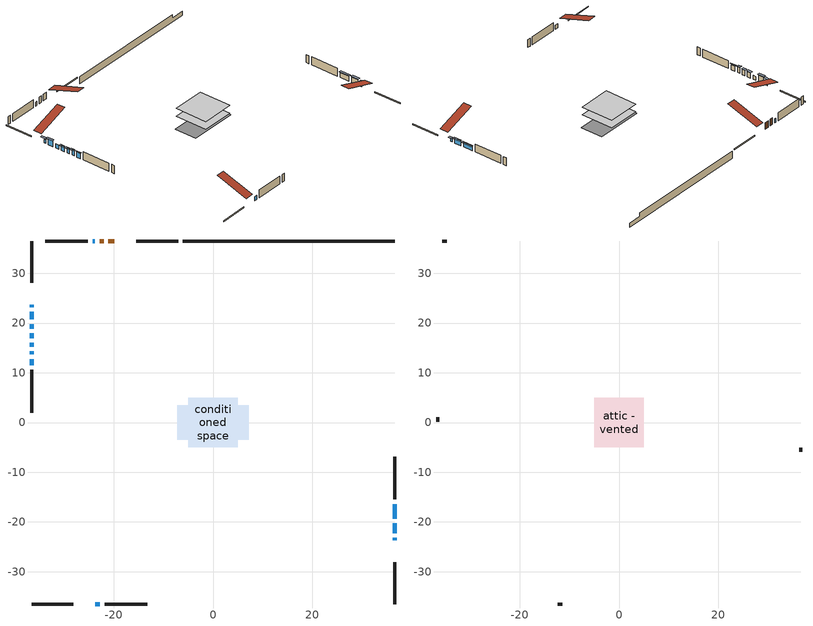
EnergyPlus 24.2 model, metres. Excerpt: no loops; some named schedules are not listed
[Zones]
conditioned space
 floor outside (Floor1 construction): -0.48,-0.48 -0.48,0.48 0.48,0.48 0.48,-0.48 z0.61
 floor adiabatic (AdiabaticFloorConstruction): -5,-5 -5,5 5,5 5,-5 z0.61
 floor foundation (Slab1 construction): -7.21,-3.43 -7.21,3.43 7.21,3.43 7.21,-3.43 z-1.62
 wall outside (RimJoist1 construction): -6.99,36.49 -15.39,36.49 / -36.49,-36.49 -28.09,-36.49 / -36.49,36.49 -36.49,28.09 / 36.49,-36.49 36.49,-28.09 z0.61:0.91
 wall outside (AdiabaticWallConstruction 1): -19.81,36.49 -21.01,36.49 / -21.94,36.49 -22.81,36.49 z0.61:2.64
 wall outside (AdiabaticWallConstruction): -36.49,23.67 -36.49,23.18 / 36.49,-23.67 36.49,-23.18 z0.61:1.7; -36.49,22.26 -36.49,20.73 z0.61:2.64; -23.74,36.49 -24.2,36.49 / -36.49,19.8 -36.49,18.87 / -23.67,-36.49 -22.74,-36.49 z0.61:1.83; 36.49,-22.26 36.49,-20.27 / -36.49,17.95 -36.49,16.95 / -36.49,16.03 -36.49,15.26 / -36.49,12.74 -36.49,11.52 z0.61:2.19; 36.49,-19.35 36.49,-16.4 z0.61:2.08; -36.49,14.33 -36.49,13.67 z0.61:2.34
 wall outside (Wall1 construction): -25.13,36.49 -33.74,36.49 / -21.81,-36.49 -13.2,-36.49 / -36.49,10.6 -36.49,1.98 / 36.49,-15.47 36.49,-6.86 z0.61:3.05
 wall foundation (FoundationWall1 construction): -6.06,36.49,-1.62 -6.06,36.49,0.61 32.24,36.49,0.61 32.24,36.49,-0.47 36.49,36.49,-0.47 36.49,36.49,-1.62
 window (WindowConstruction 7): -36.49,23.67 -36.49,23.18 z0.61:1.7
 window (WindowConstruction 6): -36.49,22.25 -36.49,20.73 z0.61:2.64
 window (WindowConstruction 9): -23.74,36.49 -24.2,36.49 z0.61:1.83
 window (WindowConstruction 10): -36.49,19.8 -36.49,18.87 z0.61:1.83
 window (WindowConstruction 11): -23.67,-36.49 -22.74,-36.49 z0.61:1.83
 window (WindowConstruction 8): 36.49,-23.67 36.49,-23.18 z0.61:1.7
 window (WindowConstruction): 36.49,-22.25 36.49,-20.27 z0.61:2.19
 window (WindowConstruction 1): 36.49,-19.34 36.49,-16.4 z0.61:2.08
 window (WindowConstruction 2): -36.49,17.94 -36.49,16.95 z0.61:2.19
 window (WindowConstruction 3): -36.49,16.03 -36.49,15.26 z0.61:2.19
 window (WindowConstruction 4): -36.49,14.33 -36.49,13.67 z0.61:2.34
 window (WindowConstruction 5): -36.49,12.74 -36.49,11.52 z0.61:2.19
 door (Door): -19.81,36.49 -21.01,36.49 z0.61:2.64
 door (Door 1): -21.94,36.49 -22.81,36.49 z0.61:2.64
 ceiling adiabatic (AdiabaticFloorConstruction): 5,-5 5,5 -5,5 -5,-5 z0.61
attic - vented
 floor to conditioned space (Floor2 construction Reversed): -4.99,-4.99 -4.99,4.99 4.99,4.99 4.99,-4.99 z3.05
 wall outside (Wall2 construction): -34.67,36.49 -35.56,36.49 / -12.27,-36.49 -11.38,-36.49 / -36.49,1.05 -36.49,0.17 / 36.49,-5.93 36.49,-5.04 z0.61:3.05
 roof outside (Roof1 construction): -18.89,36.49,3.05 -18.89,26.76,6.29 -16.32,26.76,6.29 -16.32,36.49,3.05; -24.59,-36.49,3.05 -24.59,-26.76,6.29 -27.16,-26.76,6.29 -27.16,-36.49,3.05; -36.49,24.59,3.05 -26.76,24.59,6.29 -26.76,27.16,6.29 -36.49,27.16,3.05; 36.49,-24.59,3.05 26.76,-24.59,6.29 26.76,-27.16,6.29 36.49,-27.16,3.05
shading: -36.49,22.42 -36.49,24.42 -37.1,24.42 -37.1,22.42 z2.46; -36.49,20.53 -36.49,22.46 -37.1,22.46 -37.1,20.53 z2.84; 36.49,-22.89 36.49,-23.96 37.1,-23.96 37.1,-22.89 z2; 36.49,-20.07 36.49,-22.46 37.1,-22.46 37.1,-20.07 z2.39; 36.49,-16.2 36.49,-19.55 37.1,-19.55 37.1,-16.2 z2.28; -36.49,16.75 -36.49,18.15 -37.1,18.15 -37.1,16.75 z2.39; -36.49,15.06 -36.49,16.23 -37.1,16.23 -37.1,15.06 z2.39; -36.49,13.47 -36.49,14.54 -37.1,14.54 -37.1,13.47 z2.54; -36.49,11.23 -36.49,13.04 -36.64,13.04 -36.64,11.23 z2.48
[Building]
Building 1: Terrain=Suburbs
[Site:Location]
London AP_ON: Latitude {deg}=43.03; Longitude {deg}=-81.15; Time Zone {hr}=-5; Elevation {m}=278; Keep Site Location Information=Yes
[Site:GroundTemperature:Shallow]
3.98693, 1.93205, 1.76749, 2.74264, 6.6573, 10.5537, 13.9317, 16.0716, 16.2534, 14.513, 11.2211, 7.44421
[Site:WaterMainsTemperature]
Calculation Method=Schedule; Temperature Schedule=mains temperature schedule
[Material] Roughness=Rough; Thermal Absorptance=0.9
Name | Thickness {m} | Conductivity {W/m-K} | Density {kg/m3} | Specific Heat {J/kg-K} | Solar Absorptance | Visible Absorptance
asphalt or fiberglass shingles | 0.00635 | 0.162714 | 1121.4 | 1465.45 | 0.4 | 0.4
ceiling stud and cavity | 0.1397 | 0.0798965 | 65.682 | 1177.47 | 0.7 | 0.7
concrete 4.0 in. | 0.1016 | 1.803125 | 2242.8 | 837.4 | 0.7 | 0.7
concrete 8.0 in. | 0.2032 | 1.803125 | 2242.8 | 837.4 | 0.7 | 0.7
door material | 0.04445 | 0.053851 | 512.64 | 1214.23 | 0.7 | 0.7
door material 1 | 0.04445 | 0.20624 | 512.64 | 1214.23 | 0.7 | 0.7
floor covering | 0.0127 | 0.0433444 | 54.468 | 1339.84 | 0.6 | 0.6
floor rigid ins | 0.051816 | 0.029427 | 32.04 | 1214.23 | 0.7 | 0.7
floor rigid ins 1; wall rigid ins | 0.512978 | 0.029427 | 32.04 | 1214.23 | 0.7 | 0.7
floor stud and cavity | 0.1397 | 0.35546 | 92.3553 | 1139.71 | 0.7 | 0.7
floor stud and cavity 1 | 0.1397 | 1.75129 | 37.0049 | 1207.88 | 0.7 | 0.7
furniture material conditioned space 1 | 0.1524 | 0.115458 | 640.8 | 1214.23 | 0.6 | 0.6
gypsum board | 0.0127 | 0.160291 | 801 | 837.4 | 0.6 | 0.6
osb sheathing 0.5 in. | 0.0127 | 0.115458 | 512.64 | 1214.23 | 0.7 | 0.7
osb sheathing 0.75 in. | 0.01905 | 0.115458 | 512.64 | 1214.23 | 0.7 | 0.7
osb sheathing 2.0 in. | 0.0508 | 0.115458 | 512.64 | 1214.23 | 0.7 | 0.7
rim joist stud and cavity | 0.0508 | 0.747799 | 125.044 | 1163.47 | 0.6 | 0.6
wall stud and cavity | 0.1397 | 0.0817079 | 139.0536 | 1170.24 | 0.7 | 0.7
wall stud and cavity 1 | 0.0889 | 6.1454 | 50.32683 | 1063.81 | 0.6 | 0.6
wall stud and cavity 2 | 0.0889 | 0.380278 | 52.3479 | 1209.89 | 0.7 | 0.7
wall stud and cavity 3 | 0.0889 | 0.391764 | 83.0341 | 1211.67 | 0.7 | 0.7
wood siding | 0.0254 | 0.102417 | 544.68 | 1172.36 | 0.4 | 0.4
wood siding 1 | 0.00254 | 0.102417 | 544.68 | 1172.36 | 0.4 | 0.4
wood siding 2; wood siding 3; wood siding 4 | 0.0254 | 0.102417 | 544.68 | 1172.36 | 0.7 | 0.7
[WindowMaterial:SimpleGlazingSystem]
Name | U-Factor {W/m2-K} | Solar Heat Gain Coefficient
WindowMaterial | 2.69648 | 0.11
WindowMaterial 1 | 2.5903 | 0.12
WindowMaterial 2 | 2.72998 | 0.1
WindowMaterial 3 | 2.742474 | 0.1
WindowMaterial 4 | 2.61302 | 0.11
WindowMaterial 5 | 2.699889 | 0.11
WindowMaterial 6 | 2.84581 | 0.09
WindowMaterial 7 | 2.76746 | 0.5
[Construction]
AdiabaticFloorConstruction: floor stud and cavity 1, floor rigid ins 1, osb sheathing 0.75 in., floor covering
AdiabaticWallConstruction: wood siding 3, wall rigid ins, wall stud and cavity 2, gypsum board
AdiabaticWallConstruction 1: wood siding 4, wall rigid ins, wall stud and cavity 2, gypsum board
Door: door material
Door 1: door material 1
Floor1 construction: floor stud and cavity, floor rigid ins, osb sheathing 0.75 in., floor covering
Floor2 construction Reversed: gypsum board, ceiling stud and cavity
FoundationWall1 construction: concrete 8.0 in.
furniture construction conditioned space 1: furniture material conditioned space 1
PartitionWallConstruction: gypsum board, wall stud and cavity 3, gypsum board
RimJoist1 construction: wood siding 2, osb sheathing 2.0 in., rim joist stud and cavity
Roof1 construction: asphalt or fiberglass shingles
Slab1 construction: concrete 4.0 in.
Wall1 construction: wood siding, osb sheathing 0.5 in., wall stud and cavity, gypsum board
Wall2 construction: wood siding 1, wall stud and cavity 1
WindowConstruction; WindowConstruction 2: WindowMaterial
WindowConstruction 1: WindowMaterial 1
WindowConstruction 10; WindowConstruction 11; WindowConstruction 9: WindowMaterial 7
WindowConstruction 3: WindowMaterial 2
WindowConstruction 4: WindowMaterial 3
WindowConstruction 5: WindowMaterial 4
WindowConstruction 6: WindowMaterial 5
WindowConstruction 7; WindowConstruction 8: WindowMaterial 6
[Zone] Multiplier=1; Part of Total Floor Area=Yes
Name | Volume {m3}
attic - vented | 52.515
conditioned space | 487.5
[Space]
Name | Zone | Volume {m3}
attic - vented 1 | attic - vented | 52.515
conditioned space 1 | conditioned space | 487.5
[ZoneInfiltration:EffectiveLeakageArea]
infil attic - vented 1: Zone or Space=attic - vented 1; Schedule=Always On Discrete; Effective Air Leakage Area {cm2}=4353.16; Stack Coefficient=0.000395059; Wind Coefficient=1.34292e-05
[ZoneMixing]
whole house fan mix: Zone or Space=attic - vented; Schedule=Always On Continuous; Design Flow Rate Calculation Method=Flow/Zone; Design Flow Rate {m3/s}=0; Source Zone or Space=conditioned space
[SurfaceProperty:ExposedFoundationPerimeter]
Slab1: Exposed Perimeter Calculation Method=TotalExposedPerimeter; Total Exposed Perimeter {m}=42.551
[InternalMass] Zone or ZoneList=conditioned space; Space or SpaceList=conditioned space 1
Name | Construction | Surface Area {m2}
furniture mass conditioned space 1 | furniture construction conditioned space 1 | 79.824
partition wall mass | PartitionWallConstruction | 199.56
[Lights]
interior lighting: Zone or ZoneList or Space or SpaceList=conditioned space 1; Schedule=interior lighting schedule; Design Level Calculation Method=LightingLevel; Lighting Level {W}=343.2; Return Air Fraction=0; Fraction Radiant=0.6; Fraction Visible=0.2; Fraction Replaceable=1
[People]
occupants: Zone or ZoneList or Space or SpaceList=conditioned space 1; Number of People Schedule=occupants schedule; Number of People Calculation Method=People; Number of People=3; Fraction Radiant=0.314171; Sensible Heat Fraction=0.56303; Activity Level Schedule=occupants activity schedule; Carbon Dioxide Generation Rate {m3/s-W}=0; Enable ASHRAE 55 Comfort Warnings=No; Mean Radiant Temperature Calculation Type=EnclosureAveraged
[ElectricEquipment] Zone or ZoneList or Space or SpaceList=conditioned space 1; Design Level Calculation Method=EquipmentLevel
Name | Schedule | Design Level {W} | Fraction Latent | Fraction Radiant | Fraction Lost
clothes dryer | clothes dryer schedule | 140.772 | 0.015 | 0.081 | 0.85
clothes washer | clothes washer schedule | 32.1985 | 0.03 | 0.162 | 0.7
cooking range | cooking range schedule | 215.147 | 0.08 | 0.432 | 0.2
dishwasher | dishwasher schedule | 66.8632 | 0.3 | 0.18 | 0.4
fridge | fridge schedule | 72.9452 | 0 | 0.6 | 0
mech vent bath fan 0 | mech vent bath fan 0 schedule | 50.2 | 0 | 0 | 1
mech vent house fan | mech vent house fan schedule | 0 | 0 | 0 | 1
mech vent house fan cfis | mech vent house fan cfis schedule | 0 | 0 | 0 | 0
mech vent range fan 0 | mech vent range fan 0 schedule | 57 | 0 | 0 | 1
misc plug loads | misc plug loads schedule | 494.7 | 0.045 | 0.513 | 0.1
whole house fan | Always On Discrete | 0 | 0 | 0 | 1
[OtherEquipment] Zone or ZoneList or Space or SpaceList=conditioned space 1; Design Level Calculation Method=EquipmentLevel
Name | Fuel Type | Schedule | Design Level {W} | Fraction Latent | Fraction Radiant | Fraction Lost
clothes dryer 1 | Electricity | clothes dryer schedule | 0 | 0.015 | 0.081 | 0.85
cooking range 1 | Electricity | cooking range schedule | 0 | 0.08 | 0.432 | 0.2
general water use latent | None | general water use schedule | 62.594 | 1 | 0 | 0
general water use sensible | None | general water use schedule | -61.6891 | 0 | 0.6 | 0
mech vent house fan latent load | None | Always On Discrete | 0 | 1 | 0 | 0
mech vent house fan sensible load | None | Always On Discrete | 0 | 0 | 0 | 0
water heater energy adjustment1 | NaturalGas | Always On Discrete | 0.01 | 0 | 0 | 1
[ZoneInfiltration:DesignFlowRate] Zone or ZoneList or Space or SpaceList=conditioned space 1; Schedule=Always On Discrete; Design Flow Rate Calculation Method=Flow/Zone; Design Flow Rate {m3/s}=0
infil flow; natural vent flow; whole house fan flow
[AvailabilityManager:Scheduled]
central ac and furnace airloop Availability Manager: Schedule=Always On Discrete
[Foundation:Kiva]
Foundation Kiva 1: Initial Indoor Air Temperature {C}=18; Wall Height Above Grade {m}=0.609996; Wall Depth Below Slab {m}=0.2032
[Foundation:Kiva:Settings]
Soil Conductivity {W/m-K}=0.849921; Soil Density {kg/m3}=1842.3; Soil Specific Heat {J/kg-K}=418.7; Ground Solar Absorptivity=0.9; Ground Thermal Absorptivity=0.9; Ground Surface Roughness {m}=0.03; Far-Field Width {m}=40; Deep-Ground Boundary Condition=ZeroFlux; Deep-Ground Depth {m}=40; Minimum Cell Dimension {m}=0.2; Maximum Cell Growth Coefficient=3; Simulation Timestep=Timestep
[Exterior:Lights]
exterior lighting: Schedule=exterior lighting schedule; Design Level {W}=75.6
[EnergyManagementSystem:GlobalVariable]
central_ac_and_furnace_airloop_Fan_RTF
infil_program_Qfan
infil_program_Qinf
natural_vent_program_Qnv
natural_vent_program_Qwhf
[EnergyManagementSystem:Sensor]
Name | Output:Variable or Output:Meter Index Key | Output:Variable or Output:Meter
airflow_gain | infil flow | Infiltration Sensible Heat Gain Energy
airflow_gain_1 | natural vent flow | Infiltration Sensible Heat Gain Energy
airflow_gain_2 | whole house fan flow | Infiltration Sensible Heat Gain Energy
airflow_loss | infil flow | Infiltration Sensible Heat Loss Energy
airflow_loss_1 | natural vent flow | Infiltration Sensible Heat Loss Energy
airflow_loss_2 | whole house fan flow | Infiltration Sensible Heat Loss Energy
clg_load_cond |  | Cooling:EnergyTransfer:Zone:CONDITIONED SPACE
clg_sp_s; clg_sp_s_1 | cooling setpoint | Schedule Value
clothes_dryer_exhaust_0_sch_s | clothes dryer exhaust 0 schedule | Schedule Value
cool_season | cooling season schedule | Schedule Value
htg_load_cond |  | Heating:EnergyTransfer:Zone:CONDITIONED SPACE
htg_sp_s; htg_sp_s_1 | heating setpoint | Schedule Value
ig_ee_conv | clothes dryer | Electric Equipment Convective Heating Energy
ig_ee_conv_2 | cooking range | Electric Equipment Convective Heating Energy
ig_ee_conv_4 | fridge | Electric Equipment Convective Heating Energy
ig_ee_conv_5 | misc plug loads | Electric Equipment Convective Heating Energy
ig_ee_conv_6 | whole house fan | Electric Equipment Convective Heating Energy
ig_ee_rad | clothes dryer | Electric Equipment Radiant Heating Energy
ig_ee_rad_2 | cooking range | Electric Equipment Radiant Heating Energy
ig_ee_rad_4 | fridge | Electric Equipment Radiant Heating Energy
ig_ee_rad_5 | misc plug loads | Electric Equipment Radiant Heating Energy
ig_ee_rad_6 | whole house fan | Electric Equipment Radiant Heating Energy
ig_lgt_conv | interior lighting | Lights Convective Heating Energy
ig_lgt_rad | interior lighting | Lights Radiant Heating Energy
ig_lgt_vis | interior lighting | Lights Visible Radiation Heating Energy
ig_oe_conv | clothes dryer 1 | Other Equipment Convective Heating Energy
ig_oe_conv_1 | cooking range 1 | Other Equipment Convective Heating Energy
ig_oe_conv_2 | general water use latent | Other Equipment Convective Heating Energy
ig_oe_conv_3 | general water use sensible | Other Equipment Convective Heating Energy
ig_oe_conv_4 | water heater energy adjustment1 | Other Equipment Convective Heating Energy
ig_oe_rad | clothes dryer 1 | Other Equipment Radiant Heating Energy
ig_oe_rad_1 | cooking range 1 | Other Equipment Radiant Heating Energy
ig_oe_rad_2 | general water use latent | Other Equipment Radiant Heating Energy
ig_oe_rad_3 | general water use sensible | Other Equipment Radiant Heating Energy
ig_oe_rad_4 | water heater energy adjustment1 | Other Equipment Radiant Heating Energy
ig_ppl_conv | occupants | People Convective Heating Energy
ig_ppl_rad | occupants | People Radiant Heating Energy
im_conv | furniture mass conditioned space 1 | Surface Inside Face Convection Heat Gain Energy
im_conv_1 | partition wall mass | Surface Inside Face Convection Heat Gain Energy
im_ig | furniture mass conditioned space 1 | Surface Inside Face Internal Gains Radiation Heat Gain Energy
im_ig_1 | partition wall mass | Surface Inside Face Internal Gains Radiation Heat Gain Energy
im_lgt | furniture mass conditioned space 1 | Surface Inside Face Lights Radiation Heat Gain Energy
im_lgt_1 | partition wall mass | Surface Inside Face Lights Radiation Heat Gain Energy
im_sol | furniture mass conditioned space 1 | Surface Inside Face Solar Radiation Heat Gain Energy
im_sol_1 | partition wall mass | Surface Inside Face Solar Radiation Heat Gain Energy
im_surf | furniture mass conditioned space 1 | Surface Inside Face Net Surface Thermal Radiation Heat Gain Energy
im_surf_1 | partition wall mass | Surface Inside Face Net Surface Thermal Radiation Heat Gain Energy
mech_vent_bath_fan_0_sch_s | mech vent bath fan 0 schedule | Schedule Value
mech_vent_range_fan_0_sch_s | mech vent range fan 0 schedule | Schedule Value
mv_conv | mech vent bath fan 0 | Electric Equipment Convective Heating Energy
mv_conv_1 | mech vent house fan | Electric Equipment Convective Heating Energy
mv_conv_2 | mech vent house fan cfis | Electric Equipment Convective Heating Energy
mv_conv_3 | mech vent range fan 0 | Electric Equipment Convective Heating Energy
mv_conv_4 | mech vent house fan latent load | Other Equipment Convective Heating Energy
mv_conv_5 | mech vent house fan sensible load | Other Equipment Convective Heating Energy
mv_rad | mech vent bath fan 0 | Electric Equipment Radiant Heating Energy
mv_rad_1 | mech vent house fan | Electric Equipment Radiant Heating Energy
mv_rad_2 | mech vent house fan cfis | Electric Equipment Radiant Heating Energy
mv_rad_3 | mech vent range fan 0 | Electric Equipment Radiant Heating Energy
mv_rad_4 | mech vent house fan latent load | Other Equipment Radiant Heating Energy
mv_rad_5 | mech vent house fan sensible load | Other Equipment Radiant Heating Energy
natural_vent_s | natural vent schedule | Schedule Value
out_pb_s |  | Site Outdoor Air Barometric Pressure
out_wt_s |  | Site Outdoor Air Humidity Ratio
site_vw_s |  | Site Wind Speed
ss_back_out | Window1 | Surface Window Shortwave from Zone Back Out Window Heat Transfer Rate
ss_back_out_1 | Window10 | Surface Window Shortwave from Zone Back Out Window Heat Transfer Rate
ss_back_out_10 | Window8 | Surface Window Shortwave from Zone Back Out Window Heat Transfer Rate
ss_back_out_11 | Window9 | Surface Window Shortwave from Zone Back Out Window Heat Transfer Rate
ss_back_out_2 | Window11 | Surface Window Shortwave from Zone Back Out Window Heat Transfer Rate
ss_back_out_3 | Window12 | Surface Window Shortwave from Zone Back Out Window Heat Transfer Rate
ss_back_out_4 | Window14 | Surface Window Shortwave from Zone Back Out Window Heat Transfer Rate
ss_back_out_5 | Window2 | Surface Window Shortwave from Zone Back Out Window Heat Transfer Rate
ss_back_out_6 | Window3 | Surface Window Shortwave from Zone Back Out Window Heat Transfer Rate
ss_back_out_7 | Window5 | Surface Window Shortwave from Zone Back Out Window Heat Transfer Rate
ss_back_out_8 | Window6 | Surface Window Shortwave from Zone Back Out Window Heat Transfer Rate
ss_back_out_9 | Window7 | Surface Window Shortwave from Zone Back Out Window Heat Transfer Rate
ss_conv | Door1 | Surface Inside Face Convection Heat Gain Energy
ss_conv_1 | Door3 | Surface Inside Face Convection Heat Gain Energy
ss_conv_10 | Window6 | Surface Inside Face Convection Heat Gain Energy
ss_conv_11 | Window7 | Surface Inside Face Convection Heat Gain Energy
ss_conv_12 | Window8 | Surface Inside Face Convection Heat Gain Energy
ss_conv_13 | Window9 | Surface Inside Face Convection Heat Gain Energy
ss_conv_2 | Window1 | Surface Inside Face Convection Heat Gain Energy
ss_conv_3 | Window10 | Surface Inside Face Convection Heat Gain Energy
ss_conv_4 | Window11 | Surface Inside Face Convection Heat Gain Energy
ss_conv_5 | Window12 | Surface Inside Face Convection Heat Gain Energy
ss_conv_6 | Window14 | Surface Inside Face Convection Heat Gain Energy
ss_conv_7 | Window2 | Surface Inside Face Convection Heat Gain Energy
ss_conv_8 | Window3 | Surface Inside Face Convection Heat Gain Energy
ss_conv_9 | Window5 | Surface Inside Face Convection Heat Gain Energy
ss_ig | Door1 | Surface Inside Face Internal Gains Radiation Heat Gain Energy
ss_ig_1 | Door3 | Surface Inside Face Internal Gains Radiation Heat Gain Energy
ss_ig_10 | Window6 | Surface Inside Face Internal Gains Radiation Heat Gain Energy
ss_ig_11 | Window7 | Surface Inside Face Internal Gains Radiation Heat Gain Energy
ss_ig_12 | Window8 | Surface Inside Face Internal Gains Radiation Heat Gain Energy
ss_ig_13 | Window9 | Surface Inside Face Internal Gains Radiation Heat Gain Energy
ss_ig_2 | Window1 | Surface Inside Face Internal Gains Radiation Heat Gain Energy
ss_ig_3 | Window10 | Surface Inside Face Internal Gains Radiation Heat Gain Energy
ss_ig_4 | Window11 | Surface Inside Face Internal Gains Radiation Heat Gain Energy
ss_ig_5 | Window12 | Surface Inside Face Internal Gains Radiation Heat Gain Energy
ss_ig_6 | Window14 | Surface Inside Face Internal Gains Radiation Heat Gain Energy
ss_ig_7 | Window2 | Surface Inside Face Internal Gains Radiation Heat Gain Energy
ss_ig_8 | Window3 | Surface Inside Face Internal Gains Radiation Heat Gain Energy
ss_ig_9 | Window5 | Surface Inside Face Internal Gains Radiation Heat Gain Energy
ss_lgt | Door1 | Surface Inside Face Lights Radiation Heat Gain Energy
ss_lgt_1 | Door3 | Surface Inside Face Lights Radiation Heat Gain Energy
ss_sol | Door1 | Surface Inside Face Solar Radiation Heat Gain Energy
ss_sol_1 | Door3 | Surface Inside Face Solar Radiation Heat Gain Energy
ss_surf | Door1 | Surface Inside Face Net Surface Thermal Radiation Heat Gain Energy
ss_surf_1 | Door3 | Surface Inside Face Net Surface Thermal Radiation Heat Gain Energy
ss_surf_10 | Window6 | Surface Inside Face Net Surface Thermal Radiation Heat Gain Energy
ss_surf_11 | Window7 | Surface Inside Face Net Surface Thermal Radiation Heat Gain Energy
ss_surf_12 | Window8 | Surface Inside Face Net Surface Thermal Radiation Heat Gain Energy
ss_surf_13 | Window9 | Surface Inside Face Net Surface Thermal Radiation Heat Gain Energy
ss_surf_2 | Window1 | Surface Inside Face Net Surface Thermal Radiation Heat Gain Energy
ss_surf_3 | Window10 | Surface Inside Face Net Surface Thermal Radiation Heat Gain Energy
ss_surf_4 | Window11 | Surface Inside Face Net Surface Thermal Radiation Heat Gain Energy
ss_surf_5 | Window12 | Surface Inside Face Net Surface Thermal Radiation Heat Gain Energy
ss_surf_6 | Window14 | Surface Inside Face Net Surface Thermal Radiation Heat Gain Energy
ss_surf_7 | Window2 | Surface Inside Face Net Surface Thermal Radiation Heat Gain Energy
ss_surf_8 | Window3 | Surface Inside Face Net Surface Thermal Radiation Heat Gain Energy
ss_surf_9 | Window5 | Surface Inside Face Net Surface Thermal Radiation Heat Gain Energy
ss_trans_in | Window1 | Surface Window Transmitted Solar Radiation Rate
ss_trans_in_1 | Window10 | Surface Window Transmitted Solar Radiation Rate
ss_trans_in_10 | Window8 | Surface Window Transmitted Solar Radiation Rate
ss_trans_in_11 | Window9 | Surface Window Transmitted Solar Radiation Rate
ss_trans_in_2 | Window11 | Surface Window Transmitted Solar Radiation Rate
ss_trans_in_3 | Window12 | Surface Window Transmitted Solar Radiation Rate
ss_trans_in_4 | Window14 | Surface Window Transmitted Solar Radiation Rate
ss_trans_in_5 | Window2 | Surface Window Transmitted Solar Radiation Rate
ss_trans_in_6 | Window3 | Surface Window Transmitted Solar Radiation Rate
ss_trans_in_7 | Window5 | Surface Window Transmitted Solar Radiation Rate
ss_trans_in_8 | Window6 | Surface Window Transmitted Solar Radiation Rate
ss_trans_in_9 | Window7 | Surface Window Transmitted Solar Radiation Rate
ss_trans_out | Window1 | Surface Inside Face Initial Transmitted Diffuse Transmitted Out Window Solar Radiation Rate
ss_trans_out_1 | Window10 | Surface Inside Face Initial Transmitted Diffuse Transmitted Out Window Solar Radiation Rate
ss_trans_out_10 | Window8 | Surface Inside Face Initial Transmitted Diffuse Transmitted Out Window Solar Radiation Rate
ss_trans_out_11 | Window9 | Surface Inside Face Initial Transmitted Diffuse Transmitted Out Window Solar Radiation Rate
ss_trans_out_2 | Window11 | Surface Inside Face Initial Transmitted Diffuse Transmitted Out Window Solar Radiation Rate
ss_trans_out_3 | Window12 | Surface Inside Face Initial Transmitted Diffuse Transmitted Out Window Solar Radiation Rate
ss_trans_out_4 | Window14 | Surface Inside Face Initial Transmitted Diffuse Transmitted Out Window Solar Radiation Rate
ss_trans_out_5 | Window2 | Surface Inside Face Initial Transmitted Diffuse Transmitted Out Window Solar Radiation Rate
ss_trans_out_6 | Window3 | Surface Inside Face Initial Transmitted Diffuse Transmitted Out Window Solar Radiation Rate
ss_trans_out_7 | Window5 | Surface Inside Face Initial Transmitted Diffuse Transmitted Out Window Solar Radiation Rate
ss_trans_out_8 | Window6 | Surface Inside Face Initial Transmitted Diffuse Transmitted Out Window Solar Radiation Rate
ss_trans_out_9 | Window7 | Surface Inside Face Initial Transmitted Diffuse Transmitted Out Window Solar Radiation Rate
s_conv | Floor1 | Surface Inside Face Convection Heat Gain Energy
s_conv_1 | Floor2 | Surface Inside Face Convection Heat Gain Energy
s_conv_10 | Wall1:0 | Surface Inside Face Convection Heat Gain Energy
s_conv_11 | Wall1:180 | Surface Inside Face Convection Heat Gain Energy
s_conv_12 | Wall1:270 | Surface Inside Face Convection Heat Gain Energy
s_conv_13 | Wall1:90 | Surface Inside Face Convection Heat Gain Energy
s_conv_2 | FoundationWall1 | Surface Inside Face Convection Heat Gain Energy
s_conv_3 | inferred conditioned ceiling | Surface Inside Face Convection Heat Gain Energy
s_conv_4 | inferred conditioned floor | Surface Inside Face Convection Heat Gain Energy
s_conv_5 | RimJoist1:0 | Surface Inside Face Convection Heat Gain Energy
s_conv_6 | RimJoist1:180 | Surface Inside Face Convection Heat Gain Energy
